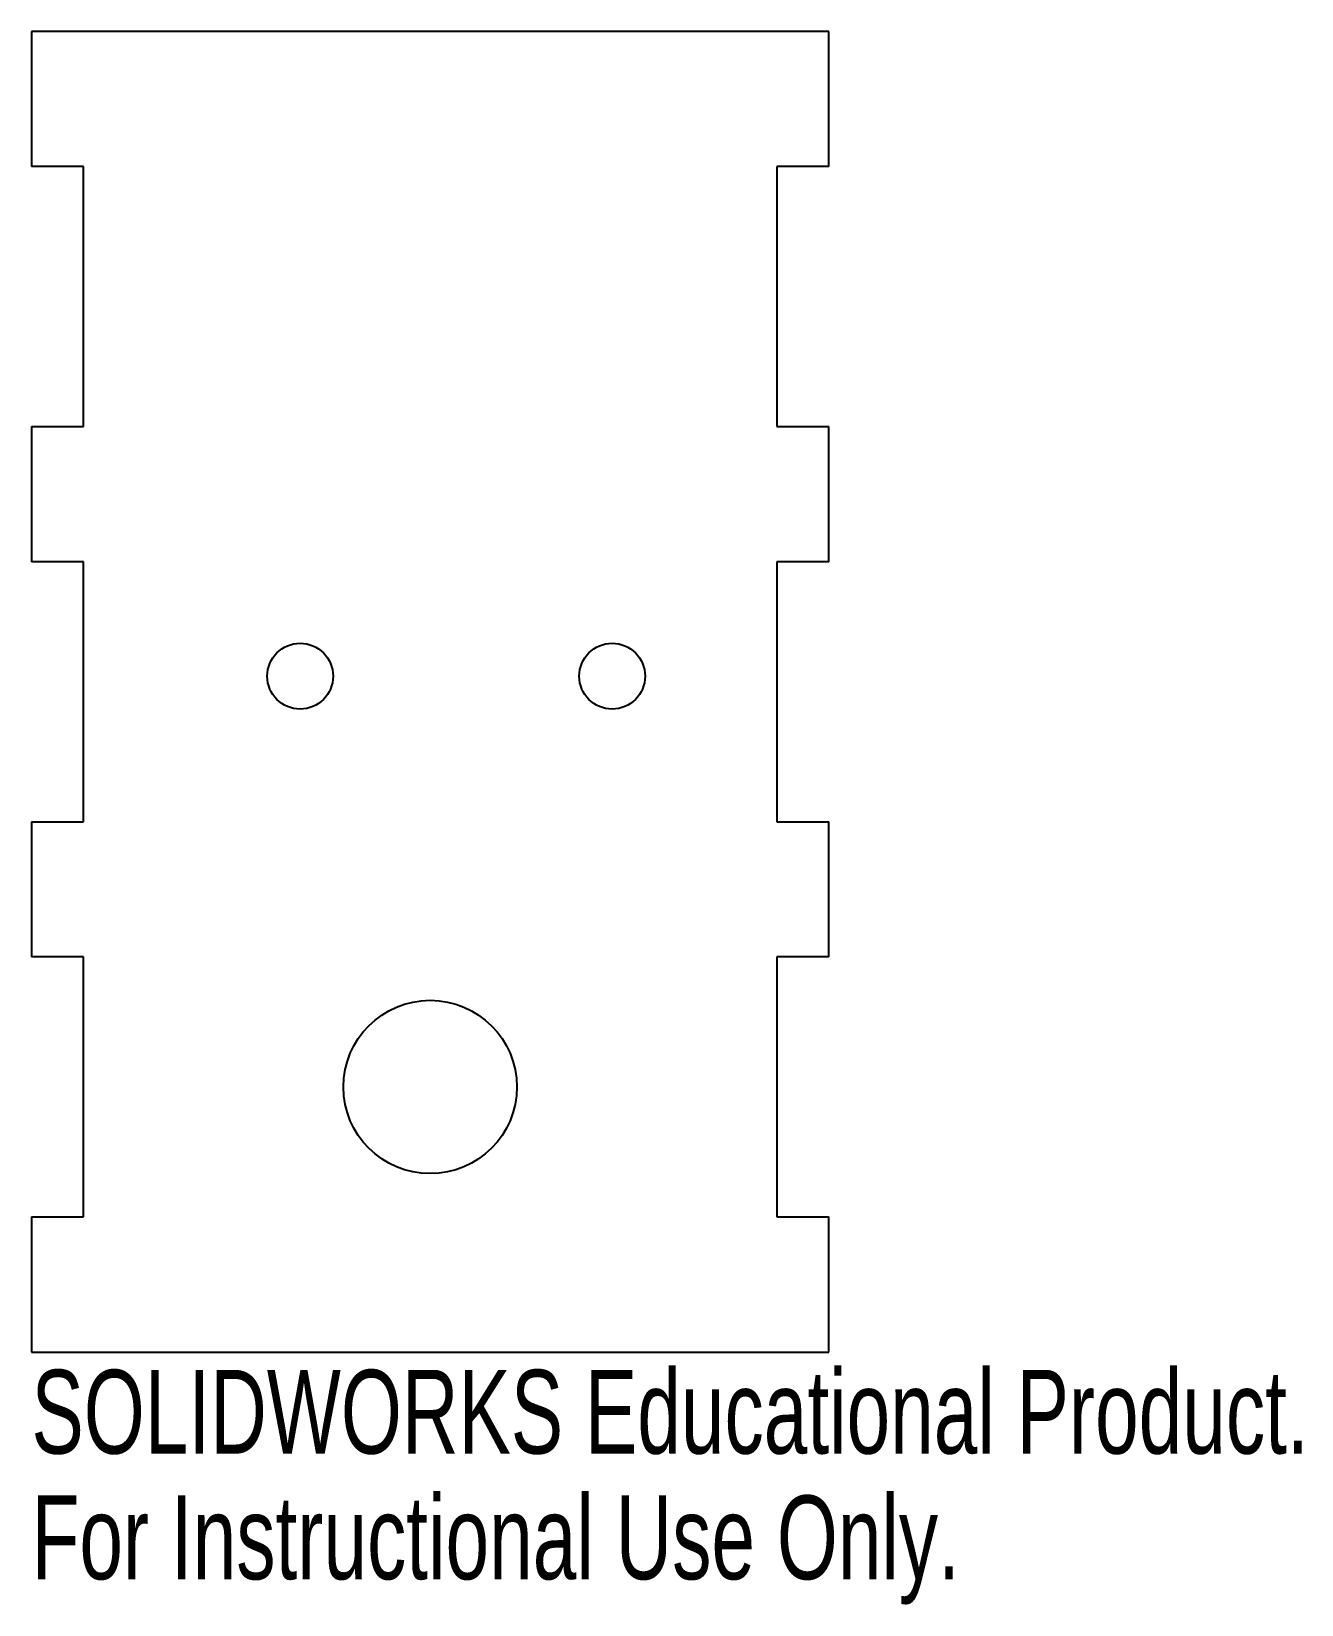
# Model space of a CAD drawing. Header units: millimetres. Extents: x -41 to 32.3, y -74.2 to 16.5.
import ezdxf

# ---------------------------------------------------------------- set-up
doc = ezdxf.new("R2010")
doc.units = ezdxf.units.MM
doc.styles.add('SLDTEXTSTYLE0', font='TXT', dxfattribs={"width": 0.7})

msp = doc.modelspace()

# ---------------------------------------------------------------- linework, layer by layer
at = {"color": 7, "linetype": 'Continuous', "lineweight": 25}
for p, q in [((5.007, 16.542), (-40.993, 16.542)), ((-40.993, 16.542), (-40.993, 8.742)), ((5.007, 8.742), (5.007, 16.542)), ((-37.993, 8.742), (-40.993, 8.742)), ((-37.993, -6.258), (-37.993, 8.742)), ((2.007, 8.742), (2.007, -6.258)), ((5.007, 8.742), (2.007, 8.742)), ((-40.993, -6.258), (-37.993, -6.258)), ((-40.993, -6.258), (-40.993, -14.058)), ((2.007, -6.258), (5.007, -6.258)), ((5.007, -14.058), (5.007, -6.258)), ((-37.993, -14.058), (-40.993, -14.058)), ((-37.993, -29.058), (-37.993, -14.058)), ((2.007, -14.058), (2.007, -29.058)), ((5.007, -14.058), (2.007, -14.058)), ((-40.993, -29.058), (-37.993, -29.058)), ((-40.993, -29.058), (-40.993, -36.858)), ((2.007, -29.058), (5.007, -29.058)), ((5.007, -36.858), (5.007, -29.058)), ((-37.993, -36.858), (-40.993, -36.858)), ((-37.993, -51.858), (-37.993, -36.858)), ((2.007, -36.858), (2.007, -51.858)), ((5.007, -36.858), (2.007, -36.858)), ((-40.993, -51.858), (-37.993, -51.858)), ((-40.993, -51.858), (-40.993, -59.658)), ((2.007, -51.858), (5.007, -51.858)), ((5.007, -59.658), (5.007, -51.858)), ((-40.993, -59.658), (5.007, -59.658))]:
    msp.add_line(p, q, dxfattribs=at)
for centre, radius in [((-25.493, -20.658), 1.899), ((-7.493, -20.658), 1.899), ((-17.993, -44.358), 5)]:
    msp.add_circle(centre, radius, dxfattribs=at)

# ---------------------------------------------------------------- texts
at = {"color": 7, "linetype": 'Continuous', "char_height": 4.83362, "attachment_point": 1, "style": 'SLDTEXTSTYLE0'}
for s, insert in [('SOLIDWORKS Educational Product.', (-40.993, -60.678)), ('For Instructional Use Only.', (-40.993, -67.928))]:
    msp.add_mtext(s, dxfattribs=dict(at, insert=insert))

doc.saveas('drawing.dxf')
